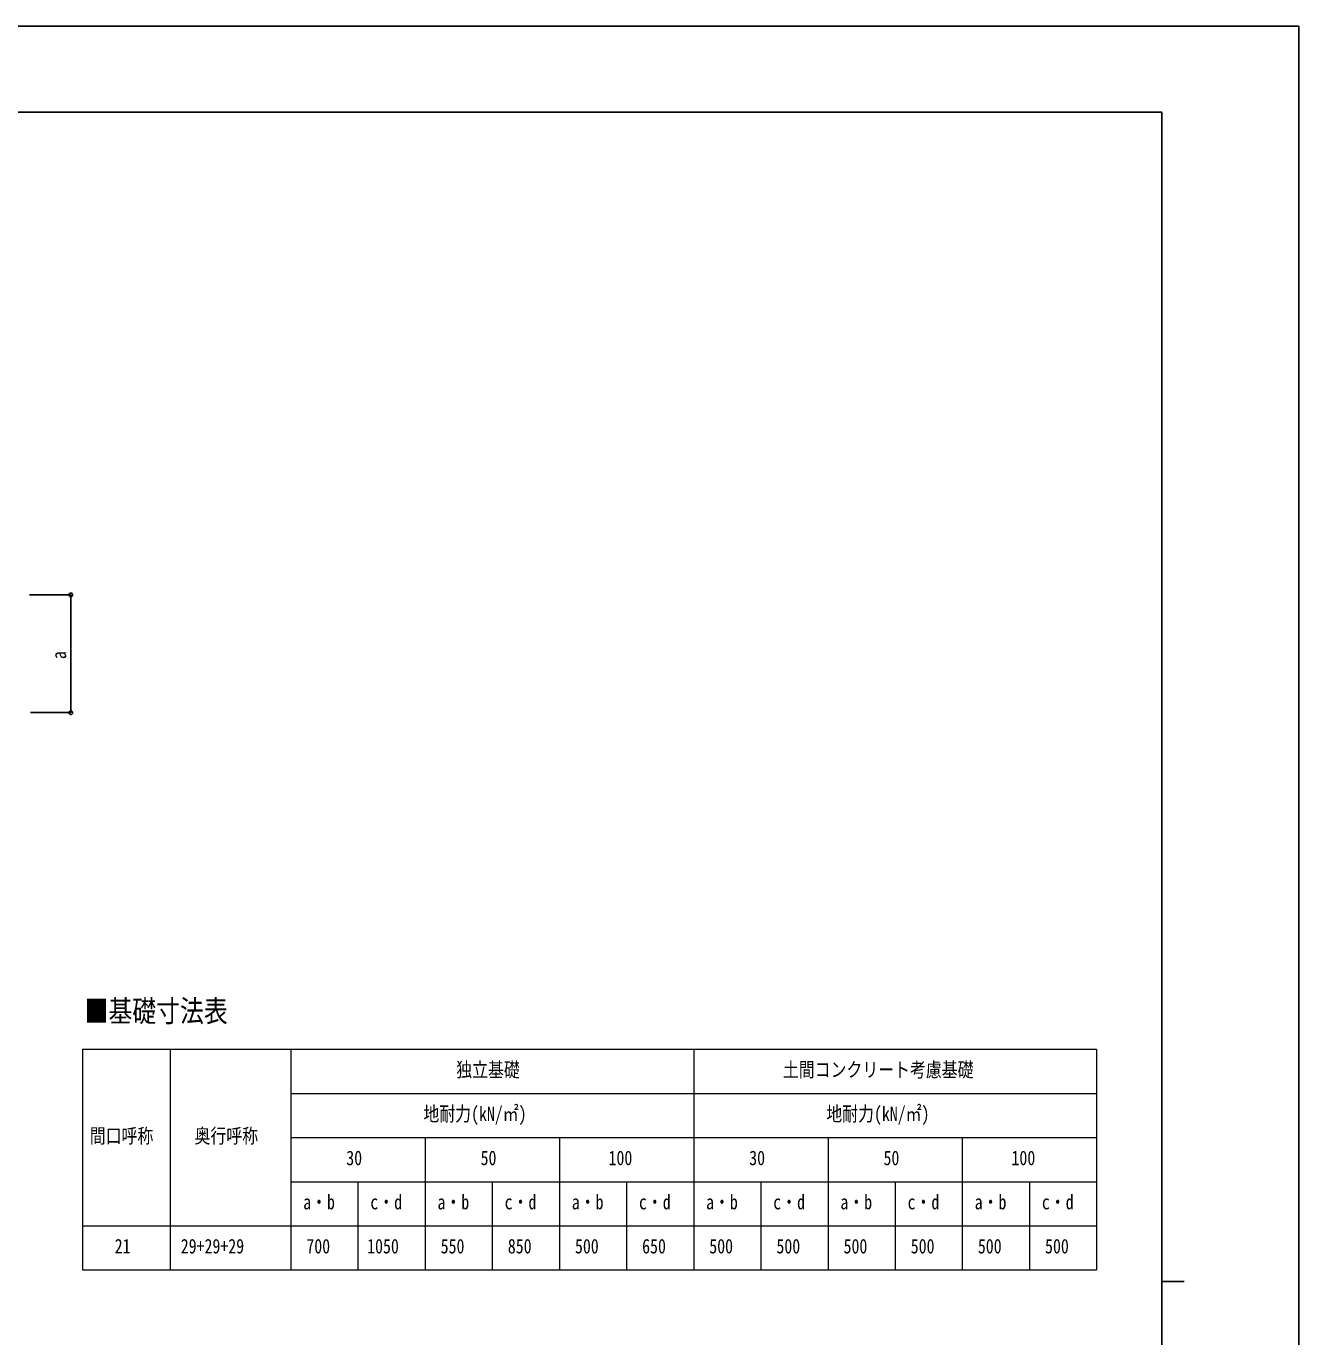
# Model space of a CAD drawing. Units: millimetres, scale not verified. Extents: x -12615 to 12615, y -8910 to 8910.
# Drawn here: x 3964 to 12615, y 0 to 8910 of the extents above; entities that cross this region are included whole.
import ezdxf
from ezdxf.enums import TextEntityAlignment as Align

# ---------------------------------------------------------------- set-up
doc = ezdxf.new("R2010")
doc.units = ezdxf.units.MM
doc.header["$LTSCALE"] = 40
doc.layers.add('0-1_TABLE1', color=7, linetype='Continuous', lineweight=18)
for name, color, linetype in [('0-2_USER1', 3, 'Continuous'), ('0-6_YKK_D', 6, 'Continuous'), ('0-7_YKK_ZWAK', 7, 'Continuous')]:
    doc.layers.add(name, color=color, linetype=linetype)
doc.styles.add('ＭＳ ゴシック', font='')
doc.styles.get('ＭＳ ゴシック').set_extended_font_data('MS Gothic')

msp = doc.modelspace()

# ---------------------------------------------------------------- linework, layer by layer
at = {"layer": '0-1_TABLE1'}
for p, q in [((4345.96, 1954.44), (11240.74, 1954.44)), ((4345.96, 1954.44), (4345.96, 454.44)), ((4943.56, 1954.44), (4943.56, 454.44)), ((5762.74, 1954.44), (5762.74, 454.44)), ((8501.74, 1954.44), (8501.74, 454.44)), ((5762.74, 1654.44), (11240.74, 1654.44)), ((5762.74, 1354.44), (11240.74, 1354.44)), ((6675.74, 1354.44), (6675.74, 454.44)), ((7588.74, 1354.44), (7588.74, 454.44)), ((9414.74, 1354.44), (9414.74, 454.44)), ((10327.74, 1354.44), (10327.74, 454.44)), ((5762.74, 1054.44), (11240.74, 1054.44)), ((6219.24, 1054.44), (6219.24, 454.44)), ((7132.24, 1054.44), (7132.24, 454.44)), ((8045.24, 1054.44), (8045.24, 454.44)), ((8958.24, 1054.44), (8958.24, 454.44)), ((9871.24, 1054.44), (9871.24, 454.44)), ((10784.24, 1054.44), (10784.24, 454.44)), ((4345.96, 754.44), (11240.74, 754.44)), ((4345.96, 454.44), (11240.74, 454.44))]:
    msp.add_line(p, q, dxfattribs=at)
msp.add_lwpolyline([(11240.74, 1954.44), (11240.74, 1054.44), (11240.74, 454.44)], dxfattribs=at)
at = {"layer": '0-6_YKK_D'}
for p, q in [((3986.24, 5043.15), (4268.19, 5043.15)), ((4267.19, 4243.15), (4267.19, 5043.15)), ((3994.09, 4243.15), (4268.19, 4243.15))]:
    msp.add_line(p, q, dxfattribs=at)
for centre in [(4267.19, 5043.15), (4267.19, 4243.15)]:
    msp.add_circle(centre, 12.75, dxfattribs=at)
at = {"layer": '0-7_YKK_ZWAK'}
for p, q in [((11685.06, 8325), (-11714.94, 8325)), ((11685.06, 8325), (11685.06, -7575)), ((11685.06, 375), (11835.06, 375))]:
    msp.add_line(p, q, dxfattribs=at)
msp.add_lwpolyline([(-12615, -8910), (12615, -8910), (12615, 8910), (-12615, 8910)], close=True, dxfattribs=at)

# ---------------------------------------------------------------- texts
at = {"layer": '0-1_TABLE1', "style": 'ＭＳ ゴシック', "width": 0.8}
for s, p in [('独立基礎', (6887.44, 1736.94)), ('土間コンクリート考慮基礎', (9108.04, 1736.94)), ('地耐力(kN/㎡)', (6664.24, 1436.94)), ('地耐力(kN/㎡)', (9403.24, 1436.94)), ('間口呼称', (4396.36, 1286.94)), ('奥行呼称', (5108.35, 1286.94)), ('30', (6140.04, 1136.94)), ('50', (7053.04, 1136.94)), ('100', (7922.84, 1136.94)), ('30', (8879.04, 1136.94)), ('50', (9792.04, 1136.94)), ('100', (10661.84, 1136.94)), ('a・b', (5846.99, 836.94)), ('c・d', (6303.49, 836.94)), ('a・b', (6759.99, 836.94)), ('c・d', (7216.49, 836.94)), ('a・b', (7672.99, 836.94)), ('c・d', (8129.49, 836.94)), ('a・b', (8585.99, 836.94)), ('c・d', (9042.49, 836.94)), ('a・b', (9498.99, 836.94)), ('c・d', (9955.49, 836.94)), ('a・b', (10411.99, 836.94)), ('c・d', (10868.49, 836.94)), ('21', (4565.56, 536.94)), ('29+29+29', (5014.75, 536.94)), ('700', (5868.59, 536.94)), ('1050', (6281.89, 536.94)), ('550', (6781.59, 536.94)), ('850', (7238.09, 536.94)), ('500', (7694.59, 536.94)), ('650', (8151.09, 536.94)), ('500', (8607.59, 536.94)), ('500', (9064.09, 536.94)), ('500', (9520.59, 536.94)), ('500', (9977.09, 536.94)), ('500', (10433.59, 536.94)), ('500', (10890.09, 536.94))]:
    msp.add_text(s, height=98.97, dxfattribs=at).set_placement(p, align=Align.BOTTOM_LEFT)
at = {"layer": '0-2_USER1', "style": 'ＭＳ ゴシック', "width": 0.8}
msp.add_text('■基礎寸法表', height=148.5, dxfattribs=at).set_placement((4361.52, 2096.16), align=Align.BOTTOM_LEFT)
at = {"layer": '0-6_YKK_D', "style": 'ＭＳ ゴシック', "width": 0.8}
msp.add_text('a', height=98.97, rotation=90, dxfattribs=at).set_placement((4265.53, 4607.15), align=Align.BOTTOM_LEFT)

doc.saveas('drawing.dxf')
